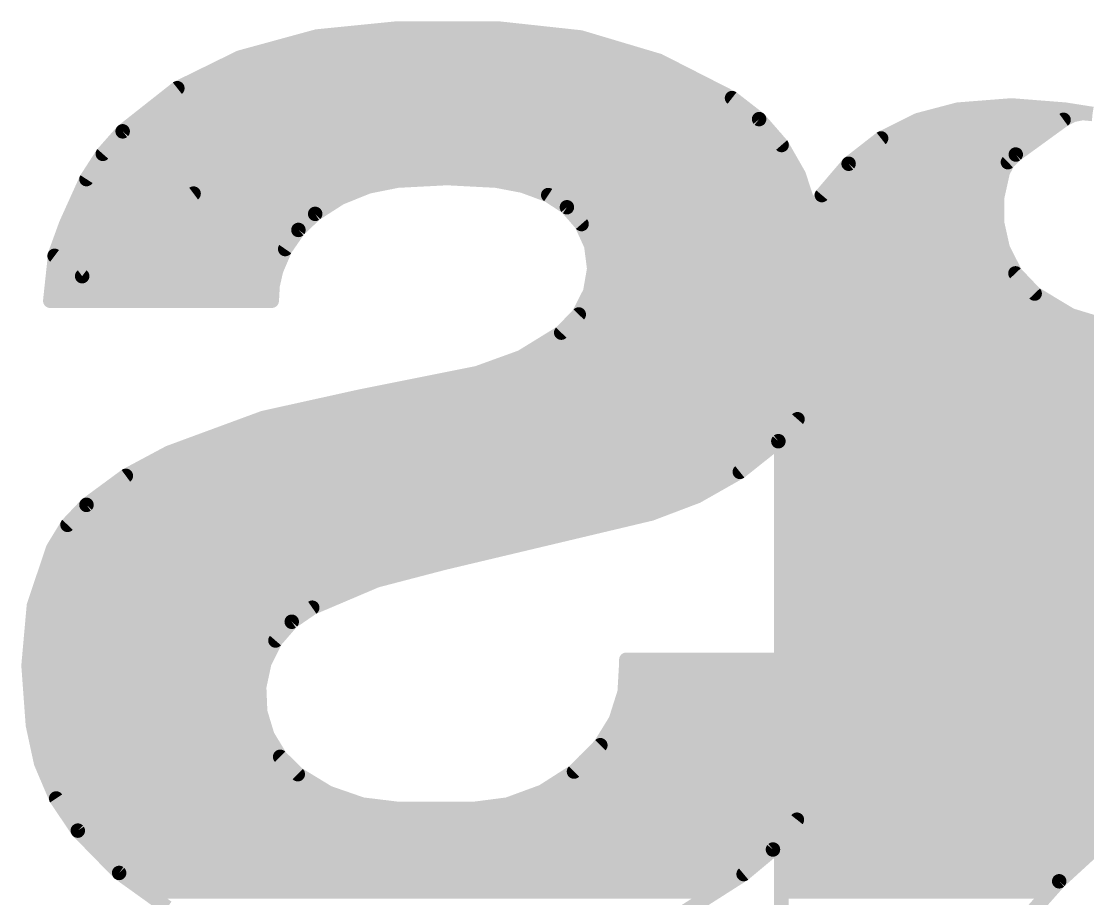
# Model space of a CAD drawing. Extents: x -10.2 to 20.4, y -5.1 to 20.4.
# Drawn here: x 14.795 to 16.667, y 16.65 to 18.189 of the extents above; entities that cross this region are included whole.
import ezdxf

# ---------------------------------------------------------------- set-up
doc = ezdxf.new("R2010")
doc.units = 0
doc.layers.add('21', color=41, linetype='CONTINUOUS')
doc.layers.add('22', color=40, linetype='CONTINUOUS')

msp = doc.modelspace()

# ---------------------------------------------------------------- linework, layer by layer
at = {"layer": '21', "const_width": 0.0254}
for points in [[(16.4389, 18.034), (16.369, 18.0156)], [(16.5329, 18.0414), (16.4389, 18.034)], [(16.4389, 18.034), (16.6269, 18.034)], [(16.6269, 18.034), (16.5329, 18.0414)], [(16.6752, 18.0264), (16.6269, 18.034)], [(16.6401, 18.0246), (16.6575, 18.0281)], [(16.6575, 18.0281), (16.6752, 18.0264)], [(16.369, 18.0156), (16.3042, 17.9835)], [(16.3549, 18.0086), (16.6139, 18.0086)], [(16.5405, 17.9553), (16.6244, 18.0162)], [(16.6244, 18.0162), (16.6401, 18.0246)], [(16.3042, 17.9835), (16.2472, 17.9391)], [(16.3038, 17.9832), (16.5789, 17.9832)], [(16.2712, 17.9578), (16.5439, 17.9578)], [(16.5267, 17.9419), (16.5405, 17.9553)], [(16.2472, 17.9391), (16.2002, 17.8841)], [(16.2415, 17.9324), (16.5217, 17.9324)], [(16.5177, 17.9248), (16.5267, 17.9419)], [(16.5078, 17.8803), (16.5177, 17.9248)], [(16.2198, 17.907), (16.5137, 17.907)], [(16.2002, 17.8841), (16.1601, 17.8109)], [(16.1988, 17.8816), (16.5081, 17.8816)], [(16.5078, 17.8347), (16.5078, 17.8803)], [(16.1849, 17.8562), (16.5078, 17.8562)], [(16.171, 17.8308), (16.5086, 17.8308)], [(16.5177, 17.7902), (16.5078, 17.8347)], [(16.1601, 17.8109), (16.1361, 17.731)], [(16.1584, 17.8054), (16.5143, 17.8054)], [(16.5399, 17.7468), (16.5177, 17.7902)], [(16.1508, 17.78), (16.5229, 17.78)], [(16.1431, 17.7546), (16.5359, 17.7546)], [(16.5736, 17.7114), (16.5399, 17.7468)], [(16.1361, 17.731), (16.1291, 17.6479)], [(16.1359, 17.7292), (16.5567, 17.7292)], [(16.637, 17.6732), (16.5736, 17.7114)], [(16.1338, 17.7038), (16.5862, 17.7038)], [(16.1317, 17.6784), (16.6284, 17.6784)], [(16.7078, 17.6516), (16.637, 17.6732)], [(16.1295, 17.653), (16.7032, 17.653)], [(16.1291, 17.6479), (16.1291, 16.1315)], [(16.1291, 17.6276), (17.9712, 17.6276)], [(16.1291, 17.6022), (17.9674, 17.6022)], [(16.1291, 17.5768), (17.9611, 17.5768)], [(16.1291, 17.5514), (17.9524, 17.5514)], [(16.1291, 17.526), (17.9436, 17.526)], [(16.1291, 17.5006), (17.9349, 17.5006)], [(16.1291, 17.4752), (17.9261, 17.4752)], [(16.1291, 17.4498), (17.9174, 17.4498)], [(16.1291, 17.4244), (17.9086, 17.4244)], [(16.1291, 17.399), (17.8981, 17.399)], [(16.1291, 17.3736), (17.8838, 17.3736)], [(16.1291, 17.3482), (17.8695, 17.3482)], [(16.1291, 17.3228), (17.8552, 17.3228)], [(16.1291, 17.2974), (17.8409, 17.2974)], [(16.1291, 17.272), (17.8266, 17.272)], [(16.1291, 17.2466), (17.8123, 17.2466)], [(16.1291, 17.2212), (17.7938, 17.2212)], [(16.1291, 17.1958), (17.7735, 17.1958)], [(16.1291, 17.1704), (17.7532, 17.1704)], [(16.1291, 17.145), (17.7329, 17.145)], [(16.1291, 17.1196), (17.7103, 17.1196)], [(16.1291, 17.0942), (17.6834, 17.0942)], [(16.1291, 17.0688), (17.6564, 17.0688)], [(16.1291, 17.0434), (17.6295, 17.0434)], [(16.1291, 17.018), (17.5979, 17.018)], [(16.1291, 16.9926), (17.5619, 16.9926)], [(16.1291, 16.9672), (17.5259, 16.9672)], [(16.1291, 16.9418), (17.4851, 16.9418)], [(16.1291, 16.9164), (17.433, 16.9164)], [(16.1291, 16.891), (17.3809, 16.891)], [(16.1291, 16.8656), (17.2924, 16.8656)], [(16.1291, 16.8402), (17.1095, 16.8402)], [(16.1291, 16.8148), (16.7961, 16.8148)], [(16.1291, 16.7894), (16.7534, 16.7894)], [(16.1291, 16.764), (16.7107, 16.764)], [(16.6167, 16.6802), (16.7035, 16.7597)], [(16.1291, 16.7386), (16.6804, 16.7386)], [(16.1291, 16.7132), (16.6527, 16.7132)], [(16.1291, 16.6878), (16.625, 16.6878)], [(16.1291, 16.1315), (16.6167, 16.6802)], [(16.1291, 16.6624), (16.6009, 16.6624)]]:
    msp.add_lwpolyline(points, dxfattribs=at)
at = {"layer": '21', "const_width": 0.0127}
for points in [[(16.4389, 18.0404, 1), (16.4389, 18.0277)], [(16.4384, 18.0403, 1), (16.4394, 18.0277)], [(16.4405, 18.0279, 1), (16.4373, 18.0401)], [(16.5334, 18.0477, 1), (16.5324, 18.035)], [(16.5334, 18.035, 1), (16.5324, 18.0477)], [(16.6279, 18.0403, 1), (16.6259, 18.0277)], [(16.6264, 18.0277, 1), (16.6274, 18.0403)], [(16.6269, 18.0277, 1), (16.6269, 18.0404)], [(16.6581, 18.0344, 1), (16.6569, 18.0218)], [(16.6588, 18.0219, 1), (16.6562, 18.0343)], [(16.3549, 18.015, 1), (16.3549, 18.0023)], [(16.3674, 18.0217, 1), (16.3706, 18.0094)], [(16.3718, 18.0099, 1), (16.3662, 18.0213)], [(16.6139, 18.0023, 1), (16.6139, 18.015)], [(16.6214, 18.0218, 1), (16.6274, 18.0106)], [(16.6281, 18.0111, 1), (16.6207, 18.0213)], [(16.6388, 18.0308, 1), (16.6413, 18.0184)], [(16.6431, 18.019, 1), (16.6371, 18.0302)], [(16.3038, 17.9896, 1), (16.3038, 17.9768)], [(16.3014, 17.9892, 1), (16.307, 17.9778)], [(16.3081, 17.9785, 1), (16.3003, 17.9885)], [(16.5789, 17.9768, 1), (16.5789, 17.9896)], [(16.2712, 17.9642, 1), (16.2712, 17.9515)], [(16.5368, 17.9604, 1), (16.5442, 17.9502)], [(16.5449, 17.9508, 1), (16.5361, 17.9598)], [(16.5439, 17.9515, 1), (16.5439, 17.9642)], [(16.2415, 17.9388, 1), (16.2415, 17.9261)], [(16.2433, 17.9441, 1), (16.2511, 17.9341)], [(16.252, 17.935, 1), (16.2423, 17.9432)], [(16.5223, 17.9464, 1), (16.5311, 17.9373)], [(16.5323, 17.9389, 1), (16.5211, 17.9448)], [(16.5217, 17.9261, 1), (16.5217, 17.9388)], [(16.5121, 17.9278, 1), (16.5233, 17.9218)], [(16.5239, 17.9234, 1), (16.5115, 17.9262)], [(16.2198, 17.9134, 1), (16.2198, 17.9006)], [(16.5137, 17.9006, 1), (16.5137, 17.9134)], [(16.1988, 17.888, 1), (16.1988, 17.8753)], [(16.1954, 17.8882, 1), (16.205, 17.88)], [(16.2058, 17.881, 1), (16.1946, 17.8872)], [(16.5141, 17.8803, 1), (16.5014, 17.8803)], [(16.5081, 17.8753, 1), (16.5081, 17.888)], [(16.5016, 17.8817, 1), (16.514, 17.8789)], [(16.1849, 17.8626, 1), (16.1849, 17.8498)], [(16.5078, 17.8498, 1), (16.5078, 17.8626)], [(16.171, 17.8372, 1), (16.171, 17.8244)], [(16.514, 17.8361, 1), (16.5016, 17.8333)], [(16.5014, 17.8347, 1), (16.5141, 17.8347)], [(16.5086, 17.8244, 1), (16.5086, 17.8372)], [(16.1584, 17.8118, 1), (16.1584, 17.7991)], [(16.1545, 17.814, 1), (16.1657, 17.8079)], [(16.1662, 17.8091, 1), (16.154, 17.8128)], [(16.5143, 17.7991, 1), (16.5143, 17.8118)], [(16.5234, 17.7931, 1), (16.512, 17.7873)], [(16.5115, 17.7888, 1), (16.5239, 17.7916)], [(16.1508, 17.7864, 1), (16.1508, 17.7736)], [(16.5229, 17.7736, 1), (16.5229, 17.7864)], [(16.1431, 17.761, 1), (16.1431, 17.7482)], [(16.5445, 17.7511, 1), (16.5353, 17.7424)], [(16.5359, 17.7482, 1), (16.5359, 17.761)], [(16.1359, 17.7356, 1), (16.1359, 17.7229)], [(16.1424, 17.7305, 1), (16.1297, 17.7316)], [(16.13, 17.7329, 1), (16.1421, 17.7292)], [(16.5343, 17.7439, 1), (16.5456, 17.7496)], [(16.5567, 17.7229, 1), (16.5567, 17.7356)], [(16.5769, 17.7168, 1), (16.5703, 17.706)], [(16.569, 17.707, 1), (16.5782, 17.7158)], [(16.1338, 17.7102, 1), (16.1338, 17.6974)], [(16.5862, 17.6974, 1), (16.5862, 17.7102)], [(16.1317, 17.6848, 1), (16.1317, 17.672)], [(16.6284, 17.672, 1), (16.6284, 17.6848)], [(16.6389, 17.6793, 1), (16.6352, 17.6671)], [(16.6337, 17.6677, 1), (16.6403, 17.6786)], [(16.1295, 17.6594, 1), (16.1295, 17.6467)], [(16.1355, 17.6479, 1), (16.1227, 17.6479)], [(16.1228, 17.6484, 1), (16.1354, 17.6474)], [(16.1291, 17.634, 1), (16.1291, 17.6212)], [(16.1291, 17.6086, 1), (16.1291, 17.5958)], [(16.1291, 17.5832, 1), (16.1291, 17.5705)], [(16.1291, 17.5578, 1), (16.1291, 17.545)], [(16.1291, 17.5324, 1), (16.1291, 17.5196)], [(16.1291, 17.507, 1), (16.1291, 17.4943)], [(16.1291, 17.4816, 1), (16.1291, 17.4688)], [(16.1291, 17.4562, 1), (16.1291, 17.4434)], [(16.1291, 17.4308, 1), (16.1291, 17.4181)], [(16.1291, 17.4054, 1), (16.1291, 17.3926)], [(16.1291, 17.38, 1), (16.1291, 17.3672)], [(16.1291, 17.3546, 1), (16.1291, 17.3419)], [(16.1291, 17.3292, 1), (16.1291, 17.3164)], [(16.1291, 17.3038, 1), (16.1291, 17.291)], [(16.1291, 17.2784, 1), (16.1291, 17.2657)], [(16.1291, 17.253, 1), (16.1291, 17.2402)], [(16.1291, 17.2276, 1), (16.1291, 17.2148)], [(16.1291, 17.2022, 1), (16.1291, 17.1895)], [(16.1291, 17.1768, 1), (16.1291, 17.164)], [(16.1291, 17.1514, 1), (16.1291, 17.1386)], [(16.1291, 17.126, 1), (16.1291, 17.1133)], [(16.1291, 17.1006, 1), (16.1291, 17.0878)], [(16.1291, 17.0752, 1), (16.1291, 17.0624)], [(16.1291, 17.0498, 1), (16.1291, 17.0371)], [(16.1291, 17.0244, 1), (16.1291, 17.0116)], [(16.1291, 16.999, 1), (16.1291, 16.9862)], [(16.1291, 16.9736, 1), (16.1291, 16.9609)], [(16.1291, 16.9482, 1), (16.1291, 16.9354)], [(16.1291, 16.9228, 1), (16.1291, 16.91)], [(16.1291, 16.8974, 1), (16.1291, 16.8847)], [(16.1291, 16.872, 1), (16.1291, 16.8592)], [(16.1291, 16.8466, 1), (16.1291, 16.8338)], [(16.1291, 16.8212, 1), (16.1291, 16.8085)], [(16.1291, 16.7958, 1), (16.1291, 16.783)], [(16.1291, 16.7704, 1), (16.1291, 16.7576)], [(16.1291, 16.745, 1), (16.1291, 16.7323)], [(16.1291, 16.7196, 1), (16.1291, 16.7068)], [(16.6527, 16.7068, 1), (16.6527, 16.7196)], [(16.1291, 16.6942, 1), (16.1291, 16.6814)], [(16.6124, 16.6849, 1), (16.621, 16.6755)], [(16.6214, 16.676, 1), (16.612, 16.6844)], [(16.625, 16.6814, 1), (16.625, 16.6942)], [(16.1291, 16.6688, 1), (16.1291, 16.6561)], [(16.6009, 16.6561, 1), (16.6009, 16.6688)], [(16.1291, 16.6434, 1), (16.1291, 16.6306)], [(16.5783, 16.6306, 1), (16.5783, 16.6434)]]:
    msp.add_lwpolyline(points, format="xyb", dxfattribs=at)
at = {"layer": '22', "const_width": 0.0254}
for points in [[(15.3141, 18.1623), (15.4534, 18.1762)], [(15.4534, 18.1762), (15.6337, 18.1762)], [(15.6337, 18.1762), (15.7767, 18.1607)], [(15.179, 18.1254), (15.3141, 18.1623)], [(15.3094, 18.161), (15.7741, 18.161)], [(15.7767, 18.1607), (15.9145, 18.1196)], [(15.0693, 18.0716), (15.179, 18.1254)], [(15.2164, 18.1356), (15.861, 18.1356)], [(15.9145, 18.1196), (16.0426, 18.0543)], [(15.148, 18.1102), (15.933, 18.1102)], [(15.0962, 18.0848), (15.9828, 18.0848)], [(14.9733, 17.9959), (15.0693, 18.0716)], [(15.0538, 18.0594), (16.0326, 18.0594)], [(16.0426, 18.0543), (16.0901, 18.0174)], [(15.0216, 18.034), (16.0687, 18.034)], [(15.0597, 17.8994), (15.5143, 18.0315)], [(15.5143, 18.0315), (15.9334, 17.9222)], [(14.9894, 18.0086), (15.4796, 18.0086)], [(15.5194, 18.0213), (15.0978, 17.8867)], [(15.4355, 18.0086), (15.6021, 18.0086)], [(15.8979, 17.907), (15.5194, 18.0213)], [(15.5615, 18.0086), (16.0978, 18.0086)], [(16.0901, 18.0174), (16.1296, 17.9719)], [(14.9384, 17.9564), (14.9733, 17.9959)], [(14.9621, 17.9832), (15.4001, 17.9832)], [(15.3481, 17.9832), (15.6995, 17.9832)], [(15.6456, 17.9832), (16.1198, 17.9832)], [(16.1296, 17.9719), (16.1595, 17.9197)], [(14.9098, 17.9121), (14.9384, 17.9564)], [(14.9397, 17.9578), (15.3205, 17.9578)], [(15.2607, 17.9578), (15.7969, 17.9578)], [(15.7297, 17.9578), (16.1377, 17.9578)], [(14.9229, 17.9324), (15.2409, 17.9324)], [(15.1733, 17.9324), (15.8943, 17.9324)], [(15.8138, 17.9324), (16.1522, 17.9324)], [(15.5423, 17.914), (15.4559, 17.9095)], [(15.6286, 17.9095), (15.5423, 17.914)], [(15.9334, 17.9222), (15.8801, 17.6174)], [(16.1595, 17.9197), (16.1953, 17.8114)], [(14.8539, 17.7698), (15.0597, 17.8994)], [(14.8742, 17.8333), (14.9098, 17.9121)], [(14.9075, 17.907), (15.1614, 17.907)], [(15.0859, 17.907), (15.4434, 17.907)], [(15.4043, 17.8992), (15.3554, 17.8795)], [(15.4559, 17.9095), (15.4043, 17.8992)], [(15.6754, 17.9006), (15.6286, 17.9095)], [(15.6418, 17.907), (15.9307, 17.907)], [(15.7201, 17.8841), (15.6754, 17.9006)], [(15.8496, 17.6327), (15.8979, 17.907)], [(15.8979, 17.907), (16.1637, 17.907)], [(14.896, 17.8816), (15.0909, 17.8816)], [(15.0978, 17.8867), (14.9022, 17.7419)], [(15.0314, 17.8816), (15.3606, 17.8816)], [(15.3554, 17.8795), (15.3111, 17.8511)], [(15.7528, 17.8628), (15.7201, 17.8841)], [(15.7239, 17.8816), (15.9263, 17.8816)], [(15.8934, 17.8816), (16.1721, 17.8816)], [(15.7785, 17.8333), (15.7528, 17.8628)], [(14.8845, 17.8562), (15.0566, 17.8562)], [(14.9911, 17.8562), (15.3191, 17.8562)], [(15.3111, 17.8511), (15.2817, 17.823)], [(15.7586, 17.8562), (15.9219, 17.8562)], [(15.889, 17.8562), (16.1805, 17.8562)], [(14.8539, 17.7775), (14.8742, 17.8333)], [(14.8733, 17.8308), (15.0223, 17.8308)], [(14.9508, 17.8308), (15.2899, 17.8308)], [(15.2817, 17.823), (15.2585, 17.7895)], [(15.7956, 17.7957), (15.7785, 17.8333)], [(15.7796, 17.8308), (15.9174, 17.8308)], [(15.8845, 17.8308), (16.1889, 17.8308)], [(14.8641, 17.8054), (14.988, 17.8054)], [(14.9104, 17.8054), (15.2696, 17.8054)], [(15.7912, 17.8054), (15.913, 17.8054)], [(15.88, 17.8054), (16.196, 17.8054)], [(16.1953, 17.8114), (16.2082, 17.698)], [(15.2585, 17.7895), (15.2425, 17.7521)], [(15.8008, 17.7547), (15.7956, 17.7957)], [(14.8463, 17.6987), (14.8539, 17.7698)], [(14.9022, 17.7419), (14.8539, 17.7775)], [(14.8548, 17.78), (14.9537, 17.78)], [(14.8701, 17.78), (15.2545, 17.78)], [(15.7976, 17.78), (15.9085, 17.78)], [(15.8755, 17.78), (16.1989, 17.78)], [(14.8523, 17.7546), (15.2436, 17.7546)], [(14.885, 17.7546), (14.9194, 17.7546)], [(15.2425, 17.7521), (15.2365, 17.7257)], [(15.7937, 17.714), (15.8008, 17.7547)], [(15.8008, 17.7546), (15.9041, 17.7546)], [(15.8711, 17.7546), (16.2017, 17.7546)], [(14.8496, 17.7292), (15.2373, 17.7292)], [(15.7964, 17.7292), (15.8997, 17.7292)], [(15.8666, 17.7292), (16.2046, 17.7292)], [(15.2365, 17.7257), (15.2349, 17.6987)], [(15.7736, 17.6746), (15.7937, 17.714)], [(15.2349, 17.6987), (14.8463, 17.6987)], [(14.8468, 17.7038), (15.2352, 17.7038)], [(15.7885, 17.7038), (15.8952, 17.7038)], [(15.8621, 17.7038), (16.2075, 17.7038)], [(16.2082, 17.698), (16.1976, 17.5844)], [(15.7429, 17.6428), (15.7736, 17.6746)], [(15.7755, 17.6784), (15.8908, 17.6784)], [(15.8576, 17.6784), (16.2064, 17.6784)], [(15.7527, 17.653), (15.8863, 17.653)], [(15.8532, 17.653), (16.204, 17.653)], [(15.0241, 17.1526), (15.8496, 17.6327)], [(15.6729, 17.5997), (15.7429, 17.6428)], [(15.8801, 17.6174), (15.4407, 17.3558)], [(15.7182, 17.6276), (15.8819, 17.6276)], [(15.8408, 17.6276), (16.2016, 17.6276)], [(15.5956, 17.5717), (15.6729, 17.5997)], [(15.677, 17.6022), (15.8546, 17.6022)], [(15.7972, 17.6022), (16.1993, 17.6022)], [(15.6097, 17.5768), (15.8119, 17.5768)], [(15.7535, 17.5768), (16.1952, 17.5768)], [(16.1976, 17.5844), (16.1825, 17.5355)], [(15.3924, 17.5311), (15.5956, 17.5717)], [(15.494, 17.5514), (15.7692, 17.5514)], [(15.7098, 17.5514), (16.1874, 17.5514)], [(15.2201, 17.493), (15.3924, 17.5311)], [(15.3694, 17.526), (15.7266, 17.526)], [(15.6661, 17.526), (16.1772, 17.526)], [(16.1825, 17.5355), (16.1575, 17.4908)], [(15.0546, 17.432), (15.2201, 17.493)], [(15.2546, 17.5006), (15.6839, 17.5006)], [(15.6225, 17.5006), (16.163, 17.5006)], [(16.1575, 17.4908), (16.1239, 17.4523)], [(15.1719, 17.4752), (15.6413, 17.4752)], [(15.5788, 17.4752), (16.1439, 17.4752)], [(15.1029, 17.4498), (15.5986, 17.4498)], [(15.5351, 17.4498), (16.1208, 17.4498)], [(16.1239, 17.4523), (16.0563, 17.3985)], [(14.9789, 17.3915), (15.0546, 17.432)], [(15.0404, 17.4244), (15.5559, 17.4244)], [(15.4914, 17.4244), (16.0888, 17.4244)], [(14.9098, 17.3406), (14.9789, 17.3915)], [(14.993, 17.399), (15.5133, 17.399)], [(15.4478, 17.399), (16.0569, 17.399)], [(16.0563, 17.3985), (15.9812, 17.3559)], [(14.9547, 17.3736), (15.4706, 17.3736)], [(15.4041, 17.3736), (16.0124, 17.3736)], [(15.4407, 17.3558), (15.0165, 17.1247)], [(15.9812, 17.3559), (15.9004, 17.3253)], [(14.8766, 17.3056), (14.9098, 17.3406)], [(14.9201, 17.3482), (15.4268, 17.3482)], [(15.3604, 17.3482), (15.9609, 17.3482)], [(14.8929, 17.3228), (15.3801, 17.3228)], [(15.3167, 17.3228), (15.8899, 17.3228)], [(15.9004, 17.3253), (15.5372, 17.239)], [(14.8514, 17.2644), (14.8766, 17.3056)], [(14.8716, 17.2974), (15.3335, 17.2974)], [(15.2731, 17.2974), (15.783, 17.2974)], [(14.8176, 17.1641), (14.8514, 17.2644)], [(14.856, 17.272), (15.2869, 17.272)], [(15.2294, 17.272), (15.6761, 17.272)], [(14.8454, 17.2466), (15.2403, 17.2466)], [(15.1857, 17.2466), (15.5692, 17.2466)], [(14.8369, 17.2212), (15.1936, 17.2212)], [(15.1421, 17.2212), (15.469, 17.2212)], [(15.5372, 17.239), (15.4187, 17.2081)], [(15.4187, 17.2081), (15.306, 17.1602)], [(14.8283, 17.1958), (15.147, 17.1958)], [(15.0984, 17.1958), (15.3898, 17.1958)], [(14.8198, 17.1704), (15.1004, 17.1704)], [(15.0547, 17.1704), (15.33, 17.1704)], [(14.8082, 17.0586), (14.8176, 17.1641)], [(15.0063, 17.1171), (15.0241, 17.1526)], [(15.306, 17.1602), (15.27, 17.1355)], [(14.8159, 17.145), (15.0538, 17.145)], [(15.0203, 17.145), (15.2838, 17.145)], [(15.27, 17.1355), (15.2414, 17.1026)], [(14.8136, 17.1196), (15.0182, 17.1196)], [(15.1181, 16.7843), (15.0063, 17.1171)], [(15.0076, 17.1196), (15.2561, 17.1196)], [(15.0165, 17.1247), (15.1257, 16.7996)], [(14.8114, 17.0942), (15.0267, 17.0942)], [(15.014, 17.0942), (15.2372, 17.0942)], [(15.2414, 17.1026), (15.2219, 17.0636)], [(14.8158, 16.9545), (14.8082, 17.0586)], [(14.8091, 17.0688), (15.0353, 17.0688)], [(15.0225, 17.0688), (15.2245, 17.0688)], [(15.2219, 17.0636), (15.2128, 17.021)], [(15.5194, 16.7107), (16.2433, 17.0688)], [(16.2433, 17.0688), (15.5296, 16.6929)], [(15.8542, 17.0121), (15.8572, 17.0637)], [(15.8572, 17.0637), (15.8572, 17.0688)], [(15.8572, 17.0688), (16.2433, 17.0688)], [(16.2433, 17.0688), (16.2408, 17.0332)], [(14.8093, 17.0434), (15.0438, 17.0434)], [(15.0311, 17.0434), (15.2175, 17.0434)], [(15.856, 17.0434), (16.1951, 17.0434)], [(16.192, 17.0434), (16.2415, 17.0434)], [(14.8112, 17.018), (15.0523, 17.018)], [(15.0396, 17.018), (15.2129, 17.018)], [(15.2128, 17.021), (15.2146, 16.9774)], [(15.8545, 17.018), (16.1469, 17.018)], [(16.1406, 17.018), (16.2381, 17.018)], [(16.2408, 17.0332), (16.2306, 16.9748)], [(15.8386, 16.9629), (15.8542, 17.0121)], [(14.813, 16.9926), (15.0609, 16.9926)], [(15.0481, 16.9926), (15.214, 16.9926)], [(15.2146, 16.9774), (15.2272, 16.9358)], [(15.848, 16.9926), (16.0986, 16.9926)], [(16.0893, 16.9926), (16.2337, 16.9926)], [(14.8149, 16.9672), (15.0694, 16.9672)], [(15.0567, 16.9672), (15.2177, 16.9672)], [(15.8115, 16.9189), (15.8386, 16.9629)], [(15.84, 16.9672), (16.0504, 16.9672)], [(16.0379, 16.9672), (16.228, 16.9672)], [(16.2306, 16.9748), (16.1874, 16.8478)], [(14.8301, 16.8881), (14.8158, 16.9545)], [(14.8185, 16.9418), (15.0779, 16.9418)], [(15.0652, 16.9418), (15.2254, 16.9418)], [(15.8256, 16.9418), (16.0022, 16.9418)], [(15.9866, 16.9418), (16.2194, 16.9418)], [(15.2272, 16.9358), (15.2497, 16.8986)], [(14.824, 16.9164), (15.0865, 16.9164)], [(15.0737, 16.9164), (15.2389, 16.9164)], [(15.7653, 16.8726), (15.8115, 16.9189)], [(15.809, 16.9164), (15.9539, 16.9164)], [(15.9352, 16.9164), (16.2107, 16.9164)], [(14.8295, 16.891), (15.095, 16.891)], [(14.8567, 16.8255), (14.8301, 16.8881)], [(15.0823, 16.891), (15.2574, 16.891)], [(15.2497, 16.8986), (15.2806, 16.8681)], [(15.7836, 16.891), (15.9057, 16.891)], [(15.8839, 16.891), (16.2021, 16.891)], [(14.8396, 16.8656), (15.1035, 16.8656)], [(15.0908, 16.8656), (15.2847, 16.8656)], [(15.2806, 16.8681), (15.3342, 16.8354)], [(15.7103, 16.8374), (15.7653, 16.8726)], [(15.7543, 16.8656), (15.8575, 16.8656)], [(15.8325, 16.8656), (16.1935, 16.8656)], [(16.1874, 16.8478), (16.1565, 16.7883)], [(14.8504, 16.8402), (15.1121, 16.8402)], [(15.0993, 16.8402), (15.3264, 16.8402)], [(15.3342, 16.8354), (15.3936, 16.8148)], [(15.6489, 16.8148), (15.7103, 16.8374)], [(15.7146, 16.8402), (15.8093, 16.8402)], [(15.7812, 16.8402), (16.1835, 16.8402)], [(14.8946, 16.7691), (14.8567, 16.8255)], [(14.8639, 16.8148), (15.1206, 16.8148)], [(15.1079, 16.8148), (15.3937, 16.8148)], [(15.3936, 16.8148), (15.4559, 16.8072)], [(15.5905, 16.8072), (15.6489, 16.8148)], [(15.6489, 16.8148), (15.761, 16.8148)], [(15.7298, 16.8148), (16.1703, 16.8148)], [(15.1257, 16.7996), (15.5194, 16.7107)], [(15.4559, 16.8072), (15.5905, 16.8072)], [(14.881, 16.7894), (15.1709, 16.7894)], [(15.1164, 16.7894), (15.7128, 16.7894)], [(15.5296, 16.6929), (15.1181, 16.7843)], [(15.6785, 16.7894), (16.1571, 16.7894)], [(16.1565, 16.7883), (16.1145, 16.7359)], [(14.9672, 16.6948), (14.8946, 16.7691)], [(14.8996, 16.764), (15.2834, 16.764)], [(15.2095, 16.764), (15.6646, 16.764)], [(15.6271, 16.764), (16.137, 16.764)], [(14.9244, 16.7386), (15.3958, 16.7386)], [(15.3239, 16.7386), (15.6164, 16.7386)], [(15.5758, 16.7386), (16.1166, 16.7386)], [(16.1145, 16.7359), (16.063, 16.6929)], [(14.9492, 16.7132), (15.5083, 16.7132)], [(15.4382, 16.7132), (15.5681, 16.7132)], [(15.5245, 16.7132), (16.0873, 16.7132)], [(15.0516, 16.6342), (14.9672, 16.6948)], [(14.9769, 16.6878), (16.055, 16.6878)], [(16.063, 16.6929), (15.9436, 16.6167)], [(15.0123, 16.6624), (16.0152, 16.6624)]]:
    msp.add_lwpolyline(points, dxfattribs=at)
at = {"layer": '22', "const_width": 0.0127}
for points in [[(15.4534, 18.1826, 1), (15.4534, 18.1699)], [(15.454, 18.1699, 1), (15.4528, 18.1825)], [(15.6344, 18.1825, 1), (15.633, 18.1699)], [(15.6337, 18.1699, 1), (15.6337, 18.1826)], [(15.3094, 18.1674, 1), (15.3094, 18.1547)], [(15.3134, 18.1686, 1), (15.3147, 18.156)], [(15.3158, 18.1561, 1), (15.3124, 18.1684)], [(15.7785, 18.1668, 1), (15.7749, 18.1546)], [(15.7741, 18.1547, 1), (15.7741, 18.1674)], [(15.776, 18.1544, 1), (15.7774, 18.167)], [(15.1773, 18.1315, 1), (15.1807, 18.1193)], [(15.1818, 18.1197, 1), (15.1762, 18.1311)], [(15.2164, 18.142, 1), (15.2164, 18.1292)], [(15.861, 18.1292, 1), (15.861, 18.142)], [(15.9174, 18.1253, 1), (15.9116, 18.114)], [(15.9127, 18.1136, 1), (15.9163, 18.1257)], [(15.148, 18.1166, 1), (15.148, 18.1039)], [(15.933, 18.1039, 1), (15.933, 18.1166)], [(15.0962, 18.0912, 1), (15.0962, 18.0785)], [(15.9828, 18.0785, 1), (15.9828, 18.0912)], [(15.0665, 18.0773, 1), (15.0721, 18.0659)], [(15.0732, 18.0666, 1), (15.0653, 18.0766)], [(15.0538, 18.0658, 1), (15.0538, 18.053)], [(16.0326, 18.053, 1), (16.0326, 18.0658)], [(16.0465, 18.0593, 1), (16.0387, 18.0493)], [(16.0397, 18.0486, 1), (16.0455, 18.06)], [(15.0216, 18.0404, 1), (15.0216, 18.0277)], [(15.5159, 18.0376, 1), (15.5127, 18.0254)], [(15.5161, 18.0254, 1), (15.5125, 18.0376)], [(16.0687, 18.0277, 1), (16.0687, 18.0404)], [(14.9894, 18.015, 1), (14.9894, 18.0023)], [(15.4355, 18.015, 1), (15.4355, 18.0023)], [(15.4796, 18.0023, 1), (15.4796, 18.015)], [(15.5212, 18.0274, 1), (15.5176, 18.0152)], [(15.5213, 18.0153, 1), (15.5175, 18.0273)], [(15.5615, 18.015, 1), (15.5615, 18.0023)], [(15.6021, 18.0023, 1), (15.6021, 18.015)], [(16.0949, 18.0215, 1), (16.0853, 18.0132)], [(16.0862, 18.0124, 1), (16.094, 18.0224)], [(16.0978, 18.0023, 1), (16.0978, 18.015)], [(14.9694, 18.0009, 1), (14.9772, 17.9909)], [(14.9781, 17.9917, 1), (14.9685, 18.0001)], [(14.9621, 17.9896, 1), (14.9621, 17.9768)], [(15.3481, 17.9896, 1), (15.3481, 17.9768)], [(15.4001, 17.9768, 1), (15.4001, 17.9896)], [(15.6456, 17.9896, 1), (15.6456, 17.9768)], [(15.6995, 17.9768, 1), (15.6995, 17.9896)], [(16.1198, 17.9768, 1), (16.1198, 17.9896)], [(16.1351, 17.9751, 1), (16.1241, 17.9688)], [(16.1248, 17.9678, 1), (16.1344, 17.9761)], [(14.9337, 17.9606, 1), (14.9432, 17.9522)], [(14.9438, 17.9529, 1), (14.9331, 17.9598)], [(14.9397, 17.9642, 1), (14.9397, 17.9515)], [(15.2607, 17.9642, 1), (15.2607, 17.9515)], [(15.3205, 17.9515, 1), (15.3205, 17.9642)], [(15.7297, 17.9642, 1), (15.7297, 17.9515)], [(15.7969, 17.9515, 1), (15.7969, 17.9642)], [(16.1377, 17.9515, 1), (16.1377, 17.9642)], [(14.9229, 17.9388, 1), (14.9229, 17.9261)], [(15.1733, 17.9388, 1), (15.1733, 17.9261)], [(15.2409, 17.9261, 1), (15.2409, 17.9388)], [(15.8138, 17.9388, 1), (15.8138, 17.9261)], [(15.8943, 17.9261, 1), (15.8943, 17.9388)], [(16.1522, 17.9261, 1), (16.1522, 17.9388)], [(15.5426, 17.9203, 1), (15.5419, 17.9076)], [(15.5426, 17.9076, 1), (15.5419, 17.9203)], [(15.9397, 17.9211, 1), (15.9271, 17.9233)], [(15.9318, 17.9161, 1), (15.935, 17.9283)], [(16.1655, 17.9217, 1), (16.1535, 17.9177)], [(16.154, 17.9165, 1), (16.165, 17.9229)], [(14.9075, 17.9134, 1), (14.9075, 17.9006)], [(14.9045, 17.9155, 1), (14.9151, 17.9087)], [(14.9156, 17.9095, 1), (14.904, 17.9147)], [(15.0579, 17.9055, 1), (15.0615, 17.8933)], [(15.0631, 17.894, 1), (15.0563, 17.9048)], [(15.0859, 17.9134, 1), (15.0859, 17.9006)], [(15.1614, 17.9006, 1), (15.1614, 17.9134)], [(15.403, 17.9054, 1), (15.4055, 17.893)], [(15.4066, 17.8933, 1), (15.4019, 17.9051)], [(15.4434, 17.9006, 1), (15.4434, 17.9134)], [(15.4556, 17.9158, 1), (15.4562, 17.9032)], [(15.4571, 17.9033, 1), (15.4547, 17.9157)], [(15.6298, 17.9157, 1), (15.6274, 17.9033)], [(15.6283, 17.9032, 1), (15.6289, 17.9158)], [(15.6418, 17.9134, 1), (15.6418, 17.9006)], [(15.6776, 17.9066, 1), (15.6732, 17.8947)], [(15.6742, 17.8944, 1), (15.6766, 17.9069)], [(15.8979, 17.9134, 1), (15.8979, 17.9006)], [(15.9042, 17.9059, 1), (15.8916, 17.9081)], [(15.8961, 17.9009, 1), (15.8997, 17.9131)], [(15.9307, 17.9006, 1), (15.9307, 17.9134)], [(16.1637, 17.9006, 1), (16.1637, 17.9134)], [(14.896, 17.888, 1), (14.896, 17.8753)], [(15.0314, 17.888, 1), (15.0314, 17.8753)], [(15.0909, 17.8753, 1), (15.0909, 17.888)], [(15.0959, 17.8927, 1), (15.0997, 17.8807)], [(15.1016, 17.8816, 1), (15.094, 17.8918)], [(15.3531, 17.8854, 1), (15.3578, 17.8736)], [(15.3589, 17.8742, 1), (15.352, 17.8849)], [(15.3606, 17.8753, 1), (15.3606, 17.888)], [(15.7236, 17.8894, 1), (15.7166, 17.8788)], [(15.7239, 17.888, 1), (15.7239, 17.8753)], [(15.7179, 17.8781, 1), (15.7223, 17.8901)], [(15.8934, 17.888, 1), (15.8934, 17.8753)], [(15.9263, 17.8753, 1), (15.9263, 17.888)], [(16.1721, 17.8753, 1), (16.1721, 17.888)], [(15.7576, 17.8669, 1), (15.7481, 17.8586)], [(15.7494, 17.8575, 1), (15.7563, 17.8681)], [(14.8845, 17.8626, 1), (14.8845, 17.8498)], [(14.9911, 17.8626, 1), (14.9911, 17.8498)], [(15.0566, 17.8498, 1), (15.0566, 17.8626)], [(15.3077, 17.8564, 1), (15.3145, 17.8458)], [(15.3155, 17.8465, 1), (15.3067, 17.8557)], [(15.3191, 17.8498, 1), (15.3191, 17.8626)], [(15.7586, 17.8626, 1), (15.7586, 17.8498)], [(15.889, 17.8626, 1), (15.889, 17.8498)], [(15.9219, 17.8498, 1), (15.9219, 17.8626)], [(16.1805, 17.8498, 1), (16.1805, 17.8626)], [(14.8733, 17.8372, 1), (14.8733, 17.8244)], [(14.8684, 17.8359, 1), (14.88, 17.8307)], [(14.8802, 17.8311, 1), (14.8682, 17.8355)], [(14.9508, 17.8372, 1), (14.9508, 17.8244)], [(15.0223, 17.8244, 1), (15.0223, 17.8372)], [(15.2773, 17.8275, 1), (15.2861, 17.8184)], [(15.2869, 17.8193, 1), (15.2765, 17.8266)], [(15.2899, 17.8244, 1), (15.2899, 17.8372)], [(15.7843, 17.8359, 1), (15.7727, 17.8307)], [(15.7796, 17.8372, 1), (15.7796, 17.8244)], [(15.7737, 17.8291, 1), (15.7833, 17.8375)], [(15.8845, 17.8372, 1), (15.8845, 17.8244)], [(15.9174, 17.8244, 1), (15.9174, 17.8372)], [(16.1889, 17.8244, 1), (16.1889, 17.8372)], [(14.8641, 17.8118, 1), (14.8641, 17.7991)], [(14.9104, 17.8118, 1), (14.9104, 17.7991)], [(14.988, 17.7991, 1), (14.988, 17.8118)], [(15.2696, 17.7991, 1), (15.2696, 17.8118)], [(15.7912, 17.8118, 1), (15.7912, 17.7991)], [(15.88, 17.8118, 1), (15.88, 17.7991)], [(15.913, 17.7991, 1), (15.913, 17.8118)], [(16.2016, 17.8121, 1), (16.189, 17.8106)], [(16.1893, 17.8094, 1), (16.2013, 17.8134)], [(16.196, 17.7991, 1), (16.196, 17.8118)], [(15.2533, 17.7931, 1), (15.2638, 17.7859)], [(15.2644, 17.787, 1), (15.2527, 17.792)], [(15.8019, 17.7965, 1), (15.7893, 17.7949)], [(15.7898, 17.7931, 1), (15.8014, 17.7983)], [(14.8577, 17.7826, 1), (14.8501, 17.7724)], [(14.8479, 17.7797, 1), (14.8599, 17.7753)], [(14.8505, 17.7752, 1), (14.8573, 17.7644)], [(14.8602, 17.7691, 1), (14.8476, 17.7705)], [(14.8548, 17.7864, 1), (14.8548, 17.7736)], [(14.8701, 17.7864, 1), (14.8701, 17.7736)], [(14.9537, 17.7736, 1), (14.9537, 17.7864)], [(15.2545, 17.7736, 1), (15.2545, 17.7864)], [(15.7976, 17.7864, 1), (15.7976, 17.7736)], [(15.8755, 17.7864, 1), (15.8755, 17.7736)], [(15.9085, 17.7736, 1), (15.9085, 17.7864)], [(16.1989, 17.7736, 1), (16.1989, 17.7864)], [(14.8523, 17.761, 1), (14.8523, 17.7482)], [(14.885, 17.761, 1), (14.885, 17.7482)], [(14.9194, 17.7482, 1), (14.9194, 17.761)], [(15.2367, 17.7546, 1), (15.2483, 17.7496)], [(15.2487, 17.7507, 1), (15.2363, 17.7535)], [(15.2436, 17.7482, 1), (15.2436, 17.761)], [(15.8008, 17.761, 1), (15.8008, 17.7482)], [(15.7945, 17.7539, 1), (15.8071, 17.7555)], [(15.8071, 17.7536, 1), (15.7946, 17.7558)], [(15.8711, 17.761, 1), (15.8711, 17.7482)], [(15.9041, 17.7482, 1), (15.9041, 17.761)], [(16.2017, 17.7482, 1), (16.2017, 17.761)], [(14.8496, 17.7356, 1), (14.8496, 17.7229)], [(14.8984, 17.747, 1), (14.906, 17.7368)], [(14.8984, 17.7368, 1), (14.906, 17.747)], [(15.2373, 17.7229, 1), (15.2373, 17.7356)], [(15.7964, 17.7356, 1), (15.7964, 17.7229)], [(15.8666, 17.7356, 1), (15.8666, 17.7229)], [(15.8997, 17.7229, 1), (15.8997, 17.7356)], [(16.2046, 17.7229, 1), (16.2046, 17.7356)], [(15.2303, 17.7271, 1), (15.2427, 17.7243)], [(15.2429, 17.7253, 1), (15.2302, 17.7261)], [(15.7874, 17.7151, 1), (15.8, 17.7129)], [(15.7994, 17.7111, 1), (15.788, 17.7169)], [(14.8463, 17.7051, 1), (14.8463, 17.6924)], [(14.84, 17.6994, 1), (14.8526, 17.698)], [(14.8468, 17.7102, 1), (14.8468, 17.6974)], [(15.2286, 17.6991, 1), (15.2412, 17.6983)], [(15.2349, 17.6924, 1), (15.2349, 17.7051)], [(15.2352, 17.6974, 1), (15.2352, 17.7102)], [(15.7885, 17.7102, 1), (15.7885, 17.6974)], [(15.8621, 17.7102, 1), (15.8621, 17.6974)], [(15.8952, 17.6974, 1), (15.8952, 17.7102)], [(16.2145, 17.6974, 1), (16.2019, 17.6986)], [(16.2019, 17.6973, 1), (16.2145, 17.6987)], [(16.2075, 17.6974, 1), (16.2075, 17.7102)], [(15.7679, 17.6775, 1), (15.7793, 17.6717)], [(15.7782, 17.6702, 1), (15.769, 17.679)], [(15.7755, 17.6848, 1), (15.7755, 17.672)], [(15.8576, 17.6848, 1), (15.8576, 17.672)], [(15.8908, 17.672, 1), (15.8908, 17.6848)], [(16.2064, 17.672, 1), (16.2064, 17.6848)], [(15.7527, 17.6594, 1), (15.7527, 17.6467)], [(15.8532, 17.6594, 1), (15.8532, 17.6467)], [(15.8863, 17.6467, 1), (15.8863, 17.6594)], [(16.204, 17.6467, 1), (16.204, 17.6594)], [(15.7383, 17.6472, 1), (15.7475, 17.6384)], [(15.7462, 17.6374, 1), (15.7396, 17.6482)], [(15.8528, 17.6272, 1), (15.8464, 17.6382)], [(15.7182, 17.634, 1), (15.7182, 17.6212)], [(15.8408, 17.634, 1), (15.8408, 17.6212)], [(15.8433, 17.6338, 1), (15.8559, 17.6316)], [(15.8833, 17.6119, 1), (15.8769, 17.6229)], [(15.8819, 17.6212, 1), (15.8819, 17.634)], [(16.2016, 17.6212, 1), (16.2016, 17.634)], [(15.6696, 17.6051, 1), (15.6762, 17.5943)], [(15.677, 17.6086, 1), (15.677, 17.5958)], [(15.6751, 17.5937, 1), (15.6708, 17.6056)], [(15.7972, 17.6086, 1), (15.7972, 17.5958)], [(15.8546, 17.5958, 1), (15.8546, 17.6086)], [(15.8738, 17.6185, 1), (15.8864, 17.6163)], [(16.1993, 17.5958, 1), (16.1993, 17.6086)], [(15.6097, 17.5832, 1), (15.6097, 17.5705)], [(15.7535, 17.5832, 1), (15.7535, 17.5705)], [(15.8119, 17.5705, 1), (15.8119, 17.5832)], [(16.1913, 17.585, 1), (16.2039, 17.5838)], [(16.2037, 17.5825, 1), (16.1915, 17.5863)], [(16.1952, 17.5705, 1), (16.1952, 17.5832)], [(15.5934, 17.5777, 1), (15.5978, 17.5657)], [(15.5968, 17.5655, 1), (15.5944, 17.5779)], [(15.494, 17.5578, 1), (15.494, 17.545)], [(15.7098, 17.5578, 1), (15.7098, 17.545)], [(15.7692, 17.545, 1), (15.7692, 17.5578)], [(16.1874, 17.545, 1), (16.1874, 17.5578)], [(15.3694, 17.5324, 1), (15.3694, 17.5196)], [(15.3912, 17.5373, 1), (15.3936, 17.5249)], [(15.3938, 17.5249, 1), (15.391, 17.5373)], [(15.6661, 17.5324, 1), (15.6661, 17.5196)], [(15.7266, 17.5196, 1), (15.7266, 17.5324)], [(16.1764, 17.5374, 1), (16.1885, 17.5336)], [(16.188, 17.5324, 1), (16.1769, 17.5386)], [(16.1772, 17.5196, 1), (16.1772, 17.5324)], [(15.2188, 17.4992, 1), (15.2215, 17.4868)], [(15.2223, 17.487, 1), (15.218, 17.4989)], [(15.2546, 17.507, 1), (15.2546, 17.4943)], [(15.6225, 17.507, 1), (15.6225, 17.4943)], [(15.6839, 17.4943, 1), (15.6839, 17.507)], [(16.152, 17.4939, 1), (16.1631, 17.4878)], [(16.1623, 17.4867, 1), (16.1528, 17.495)], [(16.163, 17.4943, 1), (16.163, 17.507)], [(15.1719, 17.4816, 1), (15.1719, 17.4688)], [(15.5788, 17.4816, 1), (15.5788, 17.4688)], [(15.6413, 17.4688, 1), (15.6413, 17.4816)], [(16.1439, 17.4688, 1), (16.1439, 17.4816)], [(15.1029, 17.4562, 1), (15.1029, 17.4434)], [(15.5351, 17.4562, 1), (15.5351, 17.4434)], [(15.5986, 17.4434, 1), (15.5986, 17.4562)], [(16.1191, 17.4565, 1), (16.1287, 17.4481)], [(16.1279, 17.4473, 1), (16.1199, 17.4573)], [(16.1208, 17.4434, 1), (16.1208, 17.4562)], [(15.0524, 17.438, 1), (15.0568, 17.426)], [(15.0576, 17.4264, 1), (15.0516, 17.4376)], [(15.0404, 17.4308, 1), (15.0404, 17.4181)], [(15.4914, 17.4308, 1), (15.4914, 17.4181)], [(15.5559, 17.4181, 1), (15.5559, 17.4308)], [(16.0888, 17.4181, 1), (16.0888, 17.4308)], [(14.9759, 17.3971, 1), (14.9819, 17.3859)], [(14.9827, 17.3864, 1), (14.9752, 17.3966)], [(14.993, 17.4054, 1), (14.993, 17.3926)], [(15.4478, 17.4054, 1), (15.4478, 17.3926)], [(15.5133, 17.3926, 1), (15.5133, 17.4054)], [(16.0523, 17.4035, 1), (16.0602, 17.3936)], [(16.0594, 17.393, 1), (16.0532, 17.4041)], [(16.0569, 17.3926, 1), (16.0569, 17.4054)], [(14.9547, 17.38, 1), (14.9547, 17.3672)], [(15.4041, 17.38, 1), (15.4041, 17.3672)], [(15.4706, 17.3672, 1), (15.4706, 17.38)], [(16.0124, 17.3672, 1), (16.0124, 17.38)], [(15.4375, 17.3613, 1), (15.4439, 17.3503)], [(15.4437, 17.3502, 1), (15.4377, 17.3614)], [(15.9781, 17.3614, 1), (15.9843, 17.3503)], [(15.9834, 17.3499, 1), (15.9789, 17.3618)], [(14.906, 17.3457, 1), (14.9136, 17.3355)], [(14.9144, 17.3362, 1), (14.9052, 17.345)], [(14.9201, 17.3546, 1), (14.9201, 17.3419)], [(15.3604, 17.3546, 1), (15.3604, 17.3419)], [(15.4268, 17.3419, 1), (15.4268, 17.3546)], [(15.9609, 17.3419, 1), (15.9609, 17.3546)], [(14.8929, 17.3292, 1), (14.8929, 17.3164)], [(15.3167, 17.3292, 1), (15.3167, 17.3164)], [(15.3801, 17.3164, 1), (15.3801, 17.3292)], [(15.8899, 17.3164, 1), (15.8899, 17.3292)], [(15.8982, 17.3312, 1), (15.9026, 17.3194)], [(15.9019, 17.3191, 1), (15.8989, 17.3315)], [(14.8716, 17.3038, 1), (14.8716, 17.291)], [(14.872, 17.31, 1), (14.8812, 17.3012)], [(14.882, 17.3023, 1), (14.8711, 17.3089)], [(15.2731, 17.3038, 1), (15.2731, 17.291)], [(15.3335, 17.291, 1), (15.3335, 17.3038)], [(15.783, 17.291, 1), (15.783, 17.3038)], [(14.846, 17.2677, 1), (14.8568, 17.2611)], [(14.8574, 17.2624, 1), (14.8454, 17.2664)], [(14.856, 17.2784, 1), (14.856, 17.2657)], [(15.2294, 17.2784, 1), (15.2294, 17.2657)], [(15.2869, 17.2657, 1), (15.2869, 17.2784)], [(15.6761, 17.2657, 1), (15.6761, 17.2784)], [(14.8454, 17.253, 1), (14.8454, 17.2402)], [(15.1857, 17.253, 1), (15.1857, 17.2402)], [(15.2403, 17.2402, 1), (15.2403, 17.253)], [(15.5692, 17.2402, 1), (15.5692, 17.253)], [(14.8369, 17.2276, 1), (14.8369, 17.2148)], [(15.1421, 17.2276, 1), (15.1421, 17.2148)], [(15.1936, 17.2148, 1), (15.1936, 17.2276)], [(15.469, 17.2148, 1), (15.469, 17.2276)], [(15.5357, 17.2452, 1), (15.5387, 17.2328)], [(15.5388, 17.2329, 1), (15.5356, 17.2451)], [(15.4171, 17.2142, 1), (15.4203, 17.2019)], [(15.4212, 17.2022, 1), (15.4162, 17.2139)], [(14.8283, 17.2022, 1), (14.8283, 17.1895)], [(15.0984, 17.2022, 1), (15.0984, 17.1895)], [(15.147, 17.1895, 1), (15.147, 17.2022)], [(15.3898, 17.1895, 1), (15.3898, 17.2022)], [(14.8198, 17.1768, 1), (14.8198, 17.164)], [(15.0547, 17.1768, 1), (15.0547, 17.164)], [(15.1004, 17.164, 1), (15.1004, 17.1768)], [(15.33, 17.164, 1), (15.33, 17.1768)], [(14.8239, 17.1635, 1), (14.8113, 17.1646)], [(14.8116, 17.1661, 1), (14.8236, 17.162)], [(15.0209, 17.1581, 1), (15.0273, 17.1471)], [(15.0298, 17.1498, 1), (15.0184, 17.1554)], [(15.3035, 17.166, 1), (15.3085, 17.1544)], [(15.3096, 17.155, 1), (15.3024, 17.1654)], [(14.8159, 17.1514, 1), (14.8159, 17.1386)], [(15.0203, 17.1514, 1), (15.0203, 17.1386)], [(15.0538, 17.1386, 1), (15.0538, 17.1514)], [(15.2664, 17.1408, 1), (15.2736, 17.1303)], [(15.2748, 17.1314, 1), (15.2652, 17.1397)], [(15.2838, 17.1386, 1), (15.2838, 17.1514)], [(14.8136, 17.126, 1), (14.8136, 17.1133)], [(15.0123, 17.1191, 1), (15.0003, 17.1151)], [(15.0006, 17.1199, 1), (15.012, 17.1143)], [(15.0076, 17.126, 1), (15.0076, 17.1133)], [(15.0225, 17.1267, 1), (15.0105, 17.1227)], [(15.0135, 17.1303, 1), (15.0195, 17.1191)], [(15.0182, 17.1133, 1), (15.0182, 17.126)], [(15.2561, 17.1133, 1), (15.2561, 17.126)], [(14.8114, 17.1006, 1), (14.8114, 17.0878)], [(15.014, 17.1006, 1), (15.014, 17.0878)], [(15.0267, 17.0878, 1), (15.0267, 17.1006)], [(15.2366, 17.1068, 1), (15.2462, 17.0985)], [(15.2471, 17.0998, 1), (15.2357, 17.1055)], [(15.2372, 17.0878, 1), (15.2372, 17.1006)], [(14.8145, 17.0591, 1), (14.8019, 17.0581)], [(14.8019, 17.0592, 1), (14.8145, 17.058)], [(14.8091, 17.0752, 1), (14.8091, 17.0624)], [(15.0225, 17.0752, 1), (15.0225, 17.0624)], [(15.0353, 17.0624, 1), (15.0353, 17.0752)], [(15.2162, 17.0665, 1), (15.2276, 17.0608)], [(15.2281, 17.0623, 1), (15.2157, 17.065)], [(15.2245, 17.0624, 1), (15.2245, 17.0752)], [(15.8572, 17.0752, 1), (15.8572, 17.0624)], [(15.8636, 17.0688, 1), (15.8509, 17.0688)], [(15.8635, 17.0633, 1), (15.8509, 17.0641)], [(15.8509, 17.0637, 1), (15.8636, 17.0637)], [(16.2496, 17.0684, 1), (16.237, 17.0692)], [(16.2463, 17.0632, 1), (16.2403, 17.0744)], [(16.2461, 17.0631, 1), (16.2405, 17.0745)], [(16.2433, 17.0624, 1), (16.2433, 17.0752)], [(14.8093, 17.0498, 1), (14.8093, 17.0371)], [(15.0311, 17.0498, 1), (15.0311, 17.0371)], [(15.0438, 17.0371, 1), (15.0438, 17.0498)], [(15.2175, 17.0371, 1), (15.2175, 17.0498)], [(15.856, 17.0498, 1), (15.856, 17.0371)], [(16.192, 17.0498, 1), (16.192, 17.0371)], [(16.1951, 17.0371, 1), (16.1951, 17.0498)], [(16.2415, 17.0371, 1), (16.2415, 17.0498)], [(14.8112, 17.0244, 1), (14.8112, 17.0116)], [(15.0396, 17.0244, 1), (15.0396, 17.0116)], [(15.0523, 17.0116, 1), (15.0523, 17.0244)], [(15.2191, 17.0212, 1), (15.2064, 17.0207)], [(15.2065, 17.0223, 1), (15.219, 17.0197)], [(15.2129, 17.0116, 1), (15.2129, 17.0244)], [(15.8545, 17.0244, 1), (15.8545, 17.0116)], [(16.1406, 17.0244, 1), (16.1406, 17.0116)], [(16.1469, 17.0116, 1), (16.1469, 17.0244)], [(16.2471, 17.0321, 1), (16.2345, 17.0343)], [(16.2345, 17.0336, 1), (16.2471, 17.0328)], [(16.2381, 17.0116, 1), (16.2381, 17.0244)], [(15.8478, 17.0125, 1), (15.8605, 17.0118)], [(15.8602, 17.0102, 1), (15.8481, 17.014)], [(14.813, 16.999, 1), (14.813, 16.9862)], [(15.0481, 16.999, 1), (15.0481, 16.9862)], [(15.0609, 16.9862, 1), (15.0609, 16.999)], [(15.2207, 16.9792, 1), (15.2085, 16.9756)], [(15.214, 16.9862, 1), (15.214, 16.999)], [(15.848, 16.999, 1), (15.848, 16.9862)], [(16.0893, 16.999, 1), (16.0893, 16.9862)], [(16.0986, 16.9862, 1), (16.0986, 16.999)], [(16.2337, 16.9862, 1), (16.2337, 16.999)], [(14.8149, 16.9736, 1), (14.8149, 16.9609)], [(15.0567, 16.9736, 1), (15.0567, 16.9609)], [(15.0694, 16.9609, 1), (15.0694, 16.9736)], [(15.2083, 16.9771, 1), (15.2209, 16.9777)], [(15.2177, 16.9609, 1), (15.2177, 16.9736)], [(15.844, 16.9595, 1), (15.8332, 16.9662)], [(15.84, 16.9736, 1), (15.84, 16.9609)], [(16.0379, 16.9736, 1), (16.0379, 16.9609)], [(16.0504, 16.9609, 1), (16.0504, 16.9736)], [(16.2243, 16.9759, 1), (16.2369, 16.9737)], [(16.2366, 16.9728, 1), (16.2246, 16.9768)], [(16.228, 16.9609, 1), (16.228, 16.9736)], [(14.822, 16.9558, 1), (14.8096, 16.9532)], [(14.8095, 16.954, 1), (14.8221, 16.955)], [(14.8185, 16.9482, 1), (14.8185, 16.9354)], [(15.0652, 16.9482, 1), (15.0652, 16.9354)], [(15.0779, 16.9354, 1), (15.0779, 16.9482)], [(15.2254, 16.9354, 1), (15.2254, 16.9482)], [(15.8256, 16.9482, 1), (15.8256, 16.9354)], [(15.8326, 16.9648, 1), (15.8447, 16.961)], [(15.9866, 16.9482, 1), (15.9866, 16.9354)], [(16.0022, 16.9354, 1), (16.0022, 16.9482)], [(16.2194, 16.9354, 1), (16.2194, 16.9482)], [(15.2326, 16.9391, 1), (15.2218, 16.9325)], [(15.2211, 16.934, 1), (15.2333, 16.9377)], [(14.824, 16.9228, 1), (14.824, 16.91)], [(15.0737, 16.9228, 1), (15.0737, 16.91)], [(15.0865, 16.91, 1), (15.0865, 16.9228)], [(15.2389, 16.91, 1), (15.2389, 16.9228)], [(15.809, 16.9228, 1), (15.809, 16.91)], [(15.8061, 16.9222, 1), (15.8169, 16.9156)], [(15.816, 16.9144, 1), (15.807, 16.9234)], [(15.9352, 16.9228, 1), (15.9352, 16.91)], [(15.9539, 16.91, 1), (15.9539, 16.9228)], [(16.2107, 16.91, 1), (16.2107, 16.9228)], [(14.8295, 16.8974, 1), (14.8295, 16.8847)], [(14.8359, 16.8905, 1), (14.8242, 16.8856)], [(15.0823, 16.8974, 1), (15.0823, 16.8847)], [(15.095, 16.8847, 1), (15.095, 16.8974)], [(15.2541, 16.9031, 1), (15.2452, 16.8941)], [(15.2442, 16.8953, 1), (15.2551, 16.9019)], [(15.2574, 16.8847, 1), (15.2574, 16.8974)], [(15.7836, 16.8974, 1), (15.7836, 16.8847)], [(15.8839, 16.8974, 1), (15.8839, 16.8847)], [(15.9057, 16.8847, 1), (15.9057, 16.8974)], [(16.2021, 16.8847, 1), (16.2021, 16.8974)], [(14.8239, 16.8867, 1), (14.8363, 16.8894)], [(14.8396, 16.872, 1), (14.8396, 16.8592)], [(15.0908, 16.872, 1), (15.0908, 16.8592)], [(15.1035, 16.8592, 1), (15.1035, 16.872)], [(15.2839, 16.8735, 1), (15.2773, 16.8627)], [(15.2761, 16.8636, 1), (15.2851, 16.8726)], [(15.2847, 16.8592, 1), (15.2847, 16.872)], [(15.7543, 16.872, 1), (15.7543, 16.8592)], [(15.7608, 16.8771, 1), (15.7698, 16.8682)], [(15.7687, 16.8673, 1), (15.7619, 16.878)], [(15.8325, 16.872, 1), (15.8325, 16.8592)], [(15.8575, 16.8592, 1), (15.8575, 16.872)], [(16.1935, 16.8592, 1), (16.1935, 16.872)], [(16.193, 16.8449, 1), (16.1818, 16.8507)], [(14.8504, 16.8466, 1), (14.8504, 16.8338)], [(15.0993, 16.8466, 1), (15.0993, 16.8338)], [(15.1121, 16.8338, 1), (15.1121, 16.8466)], [(15.3264, 16.8338, 1), (15.3264, 16.8466)], [(15.3363, 16.8414, 1), (15.3322, 16.8294)], [(15.3309, 16.83, 1), (15.3375, 16.8409)], [(15.7068, 16.8427, 1), (15.7137, 16.832)], [(15.7124, 16.8314, 1), (15.7081, 16.8433)], [(15.7146, 16.8466, 1), (15.7146, 16.8338)], [(15.7812, 16.8466, 1), (15.7812, 16.8338)], [(15.8093, 16.8338, 1), (15.8093, 16.8466)], [(16.1814, 16.8498, 1), (16.1934, 16.8458)], [(16.1835, 16.8338, 1), (16.1835, 16.8466)], [(14.8619, 16.829, 1), (14.8514, 16.822)], [(14.8508, 16.823, 1), (14.8625, 16.828)], [(14.8639, 16.8212, 1), (14.8639, 16.8085)], [(15.1079, 16.8212, 1), (15.1079, 16.8085)], [(15.1206, 16.8085, 1), (15.1206, 16.8212)], [(15.3943, 16.8211, 1), (15.3928, 16.8085)], [(15.3915, 16.8088, 1), (15.3956, 16.8208)], [(15.3937, 16.8085, 1), (15.3937, 16.8212)], [(15.6489, 16.8212, 1), (15.6489, 16.8085)], [(15.6467, 16.8208, 1), (15.6511, 16.8088)], [(15.6497, 16.8085, 1), (15.6481, 16.8211)], [(15.7298, 16.8212, 1), (15.7298, 16.8085)], [(15.761, 16.8085, 1), (15.761, 16.8212)], [(16.1703, 16.8085, 1), (16.1703, 16.8212)], [(15.1271, 16.8058, 1), (15.1243, 16.7934)], [(15.1197, 16.7976, 1), (15.1317, 16.8016)], [(15.4559, 16.8136, 1), (15.4559, 16.8009)], [(15.4551, 16.8009, 1), (15.4567, 16.8135)], [(15.5897, 16.8135, 1), (15.5913, 16.8009)], [(15.5905, 16.8009, 1), (15.5905, 16.8136)], [(14.881, 16.7958, 1), (14.881, 16.783)], [(15.1164, 16.7958, 1), (15.1164, 16.783)], [(15.1195, 16.7905, 1), (15.1167, 16.7781)], [(15.1121, 16.7823, 1), (15.1241, 16.7863)], [(15.1709, 16.783, 1), (15.1709, 16.7958)], [(15.6785, 16.7958, 1), (15.6785, 16.783)], [(15.7128, 16.783, 1), (15.7128, 16.7958)], [(16.1508, 16.7912, 1), (16.1621, 16.7853)], [(16.1614, 16.7843, 1), (16.1515, 16.7922)], [(16.1571, 16.783, 1), (16.1571, 16.7958)], [(14.8991, 16.7735, 1), (14.8901, 16.7647)], [(14.8893, 16.7656, 1), (14.8999, 16.7726)], [(14.8996, 16.7704, 1), (14.8996, 16.7576)], [(15.2095, 16.7704, 1), (15.2095, 16.7576)], [(15.2834, 16.7576, 1), (15.2834, 16.7704)], [(15.6271, 16.7704, 1), (15.6271, 16.7576)], [(15.6646, 16.7576, 1), (15.6646, 16.7704)], [(16.137, 16.7576, 1), (16.137, 16.7704)], [(14.9244, 16.745, 1), (14.9244, 16.7323)], [(15.3239, 16.745, 1), (15.3239, 16.7323)], [(15.3958, 16.7323, 1), (15.3958, 16.745)], [(15.5758, 16.745, 1), (15.5758, 16.7323)], [(15.6164, 16.7323, 1), (15.6164, 16.745)], [(16.1185, 16.7311, 1), (16.1104, 16.7408)], [(16.1166, 16.7323, 1), (16.1166, 16.745)], [(16.1095, 16.7399, 1), (16.1194, 16.732)], [(14.9492, 16.7196, 1), (14.9492, 16.7068)], [(15.4382, 16.7196, 1), (15.4382, 16.7068)], [(15.5083, 16.7068, 1), (15.5083, 16.7196)], [(15.5166, 16.7164, 1), (15.5222, 16.705)], [(15.518, 16.7045, 1), (15.5208, 16.7169)], [(15.5245, 16.7196, 1), (15.5245, 16.7068)], [(15.5681, 16.7068, 1), (15.5681, 16.7196)], [(16.0873, 16.7068, 1), (16.0873, 16.7196)], [(14.9709, 16.7, 1), (14.9635, 16.6896)], [(14.9627, 16.6904, 1), (14.9717, 16.6992)], [(14.9769, 16.6942, 1), (14.9769, 16.6814)], [(15.5266, 16.6985, 1), (15.5326, 16.6873)], [(15.5282, 16.6867, 1), (15.531, 16.6991)], [(16.055, 16.6814, 1), (16.055, 16.6942)], [(16.0589, 16.6978, 1), (16.0671, 16.688)], [(16.0664, 16.6875, 1), (16.0596, 16.6983)], [(15.0123, 16.6688, 1), (15.0123, 16.6561)], [(16.0152, 16.6561, 1), (16.0152, 16.6688)], [(15.0476, 16.6434, 1), (15.0476, 16.6306)], [(15.9754, 16.6306, 1), (15.9754, 16.6434)]]:
    msp.add_lwpolyline(points, format="xyb", dxfattribs=at)

doc.saveas('drawing.dxf')
